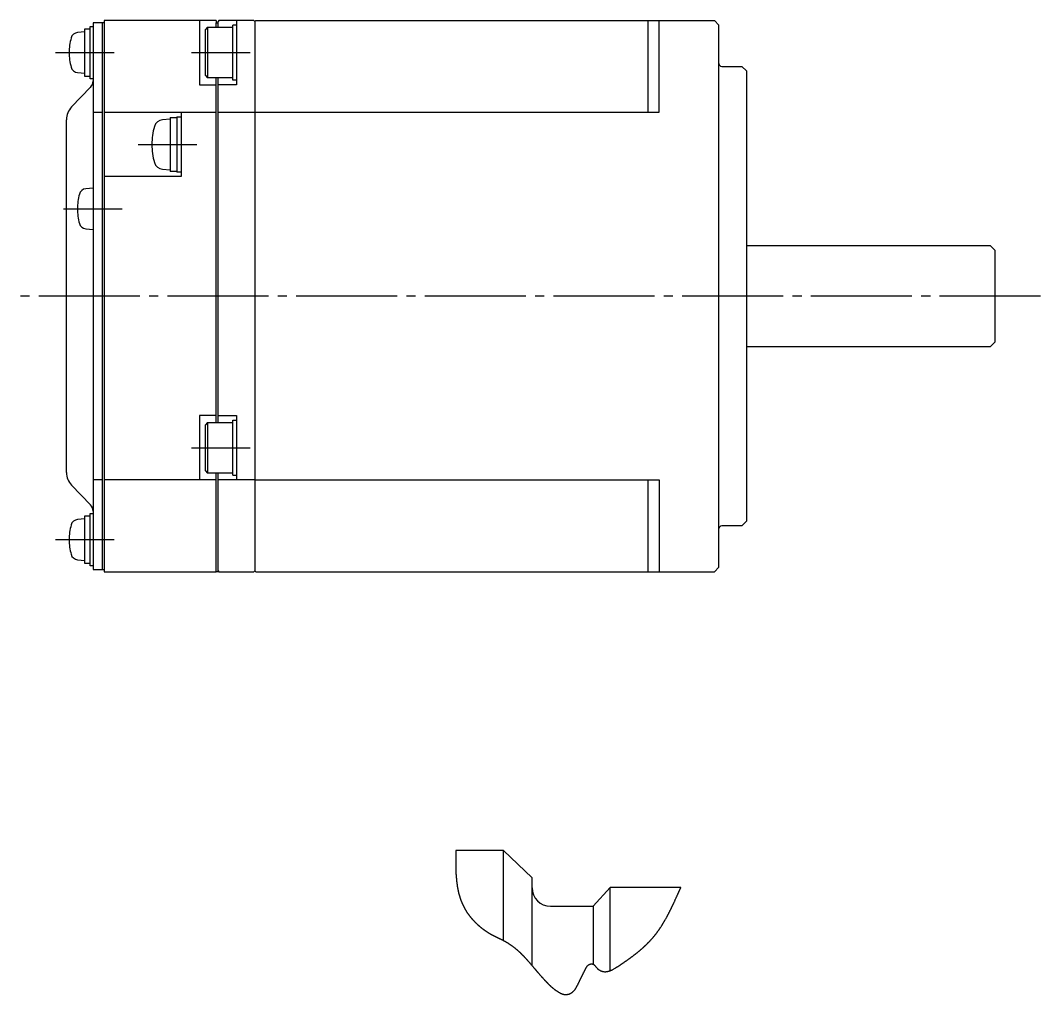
# Model space of a CAD drawing. Extents: x -187 to 230, y -170 to 124.
# Drawn here: x -62.4 to 48.6, y -169.5 to -63.5 of the extents above; entities that cross this region are included whole.
import ezdxf

# ---------------------------------------------------------------- set-up
doc = ezdxf.new("R2010")
doc.units = 0
doc.linetypes.add('DASH_CENTER', pattern=[14, 11, -1, 1, -1])
doc.layers.get('0').update_dxf_attribs({"linetype": 'CONTINUOUS'})

msp = doc.modelspace()

# ---------------------------------------------------------------- linework, layer by layer
at = {"color": 7, "linetype": 'CONTINUOUS'}
for p, q in [((-54.83, -64.16), (-54.53, -64.16)), ((-54.83, -69.86), (-54.83, -64.16)), ((-53.53, -63.76), (-54.53, -63.76)), ((-54.53, -63.76), (-54.53, -123.26)), ((-53.33, -63.76), (-53.53, -63.76)), ((-53.53, -63.76), (-53.53, -123.26)), ((-53.33, -63.51), (-53.33, -123.51)), ((-44.93, -63.51), (-53.33, -63.51)), ((-41.13, -63.51), (-44.93, -63.51)), ((-42.93, -63.51), (-42.93, -70.51)), ((-42.06, -64.26), (-42.31, -64.51)), ((-42.06, -64.26), (-39.31, -64.26)), ((-42.06, -64.26), (-42.06, -69.76)), ((-41.13, -63.51), (-41.13, -63.76)), ((-41.13, -64.26), (-41.13, -63.76)), ((-41.13, -63.76), (-40.93, -63.76)), ((-40.83, -63.51), (-40.93, -63.61)), ((-40.93, -64.26), (-40.93, -63.61)), ((-37.03, -63.51), (-40.83, -63.51)), ((-38.93, -64.01), (-39.31, -64.01)), ((-39.31, -70.01), (-39.31, -64.01)), ((-38.93, -63.51), (-38.93, -70.51)), ((-36.93, -63.61), (-37.03, -63.51)), ((-36.93, -63.61), (-36.83, -63.51)), ((-36.93, -63.61), (-36.93, -123.41)), ((-36.83, -63.51), (13.07, -63.51)), ((5.87, -73.51), (5.87, -63.51)), ((7.07, -73.51), (7.07, -63.51)), ((13.07, -63.51), (13.57, -64.01)), ((13.57, -123.01), (13.57, -64.01)), ((-55.43, -64.76), (-56.22, -64.83)), ((-55.43, -64.41), (-54.83, -64.41)), ((-55.43, -69.61), (-55.43, -64.41)), ((-42.31, -69.51), (-42.31, -64.51)), ((13.87, -68.51), (16.07, -68.51)), ((16.57, -69.01), (16.07, -68.51)), ((-56.22, -69.19), (-55.43, -69.26)), ((-54.83, -69.61), (-55.43, -69.61)), ((-54.53, -69.86), (-54.83, -69.86)), ((-42.31, -69.51), (-42.06, -69.76)), ((-39.31, -69.76), (-42.06, -69.76)), ((-41.13, -107.26), (-41.13, -69.76)), ((-40.93, -107.26), (-40.93, -69.76)), ((16.57, -69.01), (16.57, -118.01)), ((-56.87, -72.92), (-54.81, -70.79)), ((-42.93, -70.51), (-41.13, -70.51)), ((-38.93, -70.51), (-40.93, -70.51)), ((-38.93, -70.01), (-39.31, -70.01)), ((-57.43, -112.7), (-57.43, -74.31)), ((-54.53, -73.51), (-53.53, -73.51)), ((-53.33, -73.51), (-41.13, -73.51)), ((-46.13, -74.26), (-46.98, -74.33)), ((-46.13, -74.06), (-46.13, -79.96)), ((-46.13, -74.06), (-45.43, -74.06)), ((-45.43, -74.01), (-44.93, -74.01)), ((-45.43, -74.01), (-45.43, -80.01)), ((-44.93, -73.51), (-44.93, -80.51)), ((-40.93, -73.51), (-36.93, -73.51)), ((-36.93, -73.51), (7.07, -73.51)), ((-46.98, -79.68), (-46.13, -79.76)), ((-44.93, -80.51), (-53.33, -80.51)), ((-45.43, -79.96), (-46.13, -79.96)), ((-44.93, -80.01), (-45.43, -80.01)), ((-54.53, -81.76), (-55.32, -81.83)), ((-55.32, -86.19), (-54.53, -86.26)), ((16.57, -88.01), (43.07, -88.01)), ((43.07, -88.01), (43.57, -88.51)), ((43.57, -88.51), (43.57, -98.51)), ((43.57, -98.51), (43.07, -99.01)), ((43.07, -99.01), (16.57, -99.01)), ((-41.13, -106.51), (-42.93, -106.51)), ((-42.93, -106.51), (-42.93, -113.51)), ((-40.93, -106.51), (-38.93, -106.51)), ((-38.93, -106.51), (-38.93, -113.51)), ((-42.06, -107.26), (-42.31, -107.51)), ((-42.31, -112.51), (-42.31, -107.51)), ((-42.06, -107.26), (-39.31, -107.26)), ((-42.06, -107.26), (-42.06, -112.76)), ((-39.31, -107.01), (-38.93, -107.01)), ((-39.31, -113.01), (-39.31, -107.01)), ((-42.31, -112.51), (-42.06, -112.76)), ((-39.31, -112.76), (-42.06, -112.76)), ((-41.13, -123.51), (-41.13, -112.76)), ((-40.93, -123.41), (-40.93, -112.76)), ((-39.31, -113.01), (-38.93, -113.01)), ((-54.81, -116.22), (-56.87, -114.09)), ((-53.53, -113.51), (-54.53, -113.51)), ((-41.13, -113.51), (-53.33, -113.51)), ((-36.93, -113.51), (-40.93, -113.51)), ((-36.93, -113.51), (7.07, -113.51)), ((5.87, -123.51), (5.87, -113.51)), ((7.07, -113.51), (7.07, -123.51)), ((-55.43, -122.61), (-55.43, -117.41)), ((-55.43, -117.41), (-54.83, -117.41)), ((-54.83, -122.86), (-54.83, -117.16)), ((-54.83, -117.16), (-54.53, -117.16)), ((-55.43, -117.76), (-56.22, -117.83)), ((16.07, -118.51), (13.87, -118.51)), ((16.57, -118.01), (16.07, -118.51)), ((-56.22, -122.19), (-55.43, -122.26)), ((-54.83, -122.61), (-55.43, -122.61)), ((-54.53, -122.86), (-54.83, -122.86)), ((13.07, -123.51), (13.57, -123.01)), ((-54.53, -123.26), (-53.53, -123.26)), ((-53.53, -123.26), (-53.33, -123.26)), ((-53.33, -123.51), (-41.13, -123.51)), ((-40.93, -123.51), (-41.13, -123.51)), ((-40.93, -123.41), (-40.93, -123.51)), ((-40.93, -123.41), (-40.83, -123.51)), ((-40.83, -123.51), (-37.03, -123.51)), ((-37.03, -123.51), (-36.93, -123.41)), ((-36.93, -123.41), (-36.83, -123.51)), ((-36.83, -123.51), (13.07, -123.51)), ((-9.88, -153.82), (-15.05, -153.82)), ((-9.88, -163.62), (-9.88, -153.82)), ((-9.88, -153.82), (-6.76, -156.82)), ((-6.76, -166.36), (-6.76, -156.82)), ((-0.11, -159.89), (1.75, -157.86)), ((1.75, -166.9), (1.75, -157.86)), ((9.42, -157.86), (1.75, -157.86)), ((-4.76, -159.89), (-0.11, -159.89)), ((-0.11, -159.89), (-0.11, -166.21))]:
    msp.add_line(p, q, dxfattribs=at)
at = {"color": 1, "linetype": 'DASH_CENTER'}
for p, q in [((-58.63, -67.01), (-52.25, -67.01)), ((-43.81, -67.01), (-37.43, -67.01)), ((-49.63, -77.01), (-43.25, -77.01)), ((-57.73, -84.01), (-51.35, -84.01)), ((48.57, -93.51), (-62.43, -93.51)), ((-43.81, -110.01), (-37.43, -110.01)), ((-58.63, -120.01), (-52.25, -120.01))]:
    msp.add_line(p, q, dxfattribs=at)
at = {"color": 2}
msp.add_polyline3d([(-15.05, -153.82, 0), (-15.05, -153.86, 0), (-15.05, -153.9, 0), (-15.05, -153.94, 0), (-15.05, -153.98, 0), (-15.05, -154.02, 0), (-15.06, -154.06, 0), (-15.06, -154.1, 0), (-15.06, -154.14, 0), (-15.06, -154.18, 0), (-15.06, -154.22, 0), (-15.06, -154.26, 0), (-15.06, -154.3, 0), (-15.06, -154.34, 0), (-15.06, -154.38, 0), (-15.06, -154.43, 0), (-15.06, -154.47, 0), (-15.06, -154.51, 0), (-15.06, -154.55, 0), (-15.06, -154.59, 0), (-15.06, -154.63, 0), (-15.06, -154.67, 0), (-15.06, -154.71, 0), (-15.07, -154.75, 0), (-15.07, -154.79, 0), (-15.07, -154.83, 0), (-15.07, -154.87, 0), (-15.07, -154.91, 0), (-15.07, -154.95, 0), (-15.07, -154.99, 0), (-15.07, -155.03, 0), (-15.07, -155.07, 0), (-15.07, -155.11, 0), (-15.07, -155.16, 0), (-15.07, -155.19, 0), (-15.07, -155.24, 0), (-15.07, -155.28, 0), (-15.07, -155.32, 0), (-15.07, -155.36, 0), (-15.07, -155.4, 0), (-15.07, -155.44, 0), (-15.06, -155.48, 0), (-15.06, -155.52, 0), (-15.06, -155.56, 0), (-15.06, -155.6, 0), (-15.06, -155.64, 0), (-15.06, -155.68, 0), (-15.06, -155.72, 0), (-15.06, -155.76, 0), (-15.06, -155.8, 0), (-15.06, -155.84, 0), (-15.06, -155.88, 0), (-15.06, -155.92, 0), (-15.05, -155.97, 0), (-15.05, -156, 0), (-15.05, -156.05, 0), (-15.05, -156.09, 0), (-15.05, -156.13, 0), (-15.05, -156.17, 0), (-15.05, -156.21, 0), (-15.04, -156.25, 0), (-15.04, -156.29, 0), (-15.04, -156.33, 0), (-15.04, -156.37, 0), (-15.04, -156.41, 0), (-15.03, -156.45, 0), (-15.03, -156.49, 0), (-15.03, -156.53, 0), (-15.03, -156.57, 0), (-15.02, -156.61, 0), (-15.02, -156.65, 0), (-15.02, -156.69, 0), (-15.01, -156.73, 0), (-15.01, -156.78, 0), (-15.01, -156.81, 0), (-15, -156.85, 0), (-15, -156.9, 0), (-15, -156.94, 0), (-14.99, -156.98, 0), (-14.99, -157.02, 0), (-14.99, -157.06, 0), (-14.98, -157.1, 0), (-14.98, -157.14, 0), (-14.97, -157.18, 0), (-14.97, -157.22, 0), (-14.96, -157.26, 0), (-14.96, -157.3, 0), (-14.95, -157.34, 0), (-14.95, -157.38, 0), (-14.94, -157.42, 0), (-14.94, -157.46, 0), (-14.93, -157.5, 0), (-14.93, -157.54, 0), (-14.92, -157.58, 0), (-14.91, -157.62, 0), (-14.91, -157.66, 0), (-14.9, -157.7, 0), (-14.9, -157.74, 0), (-14.89, -157.78, 0), (-14.88, -157.82, 0), (-14.87, -157.86, 0), (-14.87, -157.9, 0), (-14.86, -157.94, 0), (-14.85, -157.98, 0), (-14.84, -158.02, 0), (-14.84, -158.06, 0), (-14.83, -158.1, 0), (-14.82, -158.14, 0), (-14.81, -158.18, 0), (-14.8, -158.22, 0), (-14.79, -158.26, 0), (-14.79, -158.3, 0), (-14.78, -158.34, 0), (-14.77, -158.38, 0), (-14.76, -158.42, 0), (-14.75, -158.46, 0), (-14.74, -158.5, 0), (-14.73, -158.54, 0), (-14.72, -158.57, 0), (-14.71, -158.61, 0), (-14.7, -158.65, 0), (-14.69, -158.69, 0), (-14.67, -158.73, 0), (-14.66, -158.77, 0), (-14.65, -158.81, 0), (-14.64, -158.85, 0), (-14.63, -158.89, 0), (-14.61, -158.93, 0), (-14.6, -158.97, 0), (-14.59, -159, 0), (-14.58, -159.04, 0), (-14.56, -159.08, 0), (-14.55, -159.12, 0), (-14.54, -159.16, 0), (-14.52, -159.2, 0), (-14.51, -159.23, 0), (-14.5, -159.27, 0), (-14.48, -159.31, 0), (-14.47, -159.35, 0), (-14.45, -159.39, 0), (-14.44, -159.42, 0), (-14.42, -159.46, 0), (-14.41, -159.5, 0), (-14.39, -159.54, 0), (-14.37, -159.57, 0), (-14.36, -159.61, 0), (-14.34, -159.65, 0), (-14.33, -159.69, 0), (-14.31, -159.72, 0), (-14.29, -159.76, 0), (-14.27, -159.79, 0), (-14.26, -159.83, 0), (-14.24, -159.87, 0), (-14.22, -159.91, 0), (-14.2, -159.94, 0), (-14.18, -159.98, 0), (-14.16, -160.01, 0), (-14.15, -160.05, 0), (-14.13, -160.08, 0), (-14.11, -160.12, 0), (-14.09, -160.16, 0), (-14.07, -160.19, 0), (-14.05, -160.23, 0), (-14.03, -160.26, 0), (-14.01, -160.3, 0), (-13.98, -160.33, 0), (-13.96, -160.37, 0), (-13.94, -160.4, 0), (-13.92, -160.43, 0), (-13.9, -160.47, 0), (-13.88, -160.5, 0), (-13.85, -160.54, 0), (-13.83, -160.57, 0), (-13.81, -160.6, 0), (-13.79, -160.64, 0), (-13.76, -160.67, 0), (-13.74, -160.71, 0), (-13.72, -160.74, 0), (-13.69, -160.77, 0), (-13.67, -160.8, 0), (-13.64, -160.84, 0), (-13.62, -160.87, 0), (-13.6, -160.9, 0), (-13.57, -160.93, 0), (-13.55, -160.97, 0), (-13.52, -161, 0), (-13.5, -161.03, 0), (-13.47, -161.06, 0), (-13.45, -161.09, 0), (-13.42, -161.12, 0), (-13.39, -161.16, 0), (-13.37, -161.19, 0), (-13.34, -161.22, 0), (-13.31, -161.25, 0), (-13.29, -161.28, 0), (-13.26, -161.31, 0), (-13.23, -161.34, 0), (-13.21, -161.37, 0), (-13.18, -161.4, 0), (-13.15, -161.43, 0), (-13.12, -161.46, 0), (-13.1, -161.49, 0), (-13.07, -161.52, 0), (-13.04, -161.55, 0), (-13.01, -161.58, 0), (-12.98, -161.61, 0), (-12.95, -161.64, 0), (-12.93, -161.67, 0), (-12.9, -161.7, 0), (-12.87, -161.72, 0), (-12.84, -161.75, 0), (-12.81, -161.78, 0), (-12.78, -161.81, 0), (-12.75, -161.84, 0), (-12.72, -161.87, 0), (-12.69, -161.89, 0), (-12.66, -161.92, 0), (-12.63, -161.95, 0), (-12.6, -161.97, 0), (-12.57, -162, 0), (-12.54, -162.03, 0), (-12.51, -162.06, 0), (-12.48, -162.08, 0), (-12.45, -162.11, 0), (-12.41, -162.13, 0), (-12.38, -162.16, 0), (-12.35, -162.19, 0), (-12.32, -162.21, 0), (-12.29, -162.24, 0), (-12.26, -162.26, 0), (-12.22, -162.29, 0), (-12.19, -162.31, 0), (-12.16, -162.34, 0), (-12.13, -162.36, 0), (-12.09, -162.39, 0), (-12.06, -162.41, 0), (-12.03, -162.43, 0), (-12, -162.46, 0), (-11.96, -162.48, 0), (-11.93, -162.51, 0), (-11.9, -162.53, 0), (-11.86, -162.55, 0), (-11.83, -162.57, 0), (-11.8, -162.6, 0), (-11.76, -162.62, 0), (-11.73, -162.64, 0), (-11.7, -162.67, 0), (-11.66, -162.69, 0), (-11.63, -162.71, 0), (-11.59, -162.73, 0), (-11.56, -162.75, 0), (-11.52, -162.78, 0), (-11.49, -162.8, 0), (-11.46, -162.82, 0), (-11.42, -162.84, 0), (-11.39, -162.86, 0), (-11.35, -162.88, 0), (-11.32, -162.9, 0), (-11.28, -162.92, 0), (-11.24, -162.94, 0), (-11.21, -162.96, 0), (-11.17, -162.98, 0), (-11.14, -163, 0), (-11.1, -163.02, 0), (-11.07, -163.04, 0), (-11.03, -163.06, 0), (-11, -163.07, 0), (-10.96, -163.09, 0), (-10.92, -163.11, 0), (-10.89, -163.13, 0), (-10.85, -163.15, 0), (-10.81, -163.16, 0), (-10.78, -163.18, 0), (-10.74, -163.2, 0), (-10.71, -163.22, 0), (-10.67, -163.24, 0), (-10.63, -163.25, 0), (-10.6, -163.27, 0), (-10.56, -163.29, 0), (-10.52, -163.31, 0), (-10.49, -163.32, 0), (-10.45, -163.34, 0), (-10.41, -163.36, 0), (-10.38, -163.38, 0), (-10.34, -163.39, 0), (-10.3, -163.41, 0), (-10.27, -163.43, 0), (-10.23, -163.45, 0), (-10.19, -163.46, 0), (-10.16, -163.48, 0), (-10.12, -163.5, 0), (-10.08, -163.52, 0), (-10.05, -163.53, 0), (-10.01, -163.55, 0), (-9.98, -163.57, 0), (-9.94, -163.59, 0), (-9.9, -163.61, 0), (-9.87, -163.63, 0), (-9.83, -163.65, 0), (-9.8, -163.67, 0), (-9.76, -163.69, 0), (-9.73, -163.71, 0), (-9.69, -163.72, 0), (-9.66, -163.75, 0), (-9.62, -163.77, 0), (-9.58, -163.79, 0), (-9.55, -163.81, 0), (-9.52, -163.83, 0), (-9.48, -163.85, 0), (-9.45, -163.87, 0), (-9.41, -163.89, 0), (-9.38, -163.91, 0), (-9.34, -163.94, 0), (-9.31, -163.96, 0), (-9.28, -163.98, 0), (-9.24, -164, 0), (-9.21, -164.02, 0), (-9.17, -164.05, 0), (-9.14, -164.07, 0), (-9.11, -164.09, 0), (-9.07, -164.12, 0), (-9.04, -164.14, 0), (-9.01, -164.16, 0), (-8.97, -164.19, 0), (-8.94, -164.21, 0), (-8.91, -164.24, 0), (-8.88, -164.26, 0), (-8.84, -164.28, 0), (-8.81, -164.31, 0), (-8.78, -164.33, 0), (-8.75, -164.36, 0), (-8.71, -164.38, 0), (-8.68, -164.41, 0), (-8.65, -164.43, 0), (-8.62, -164.46, 0), (-8.59, -164.49, 0), (-8.56, -164.51, 0), (-8.53, -164.54, 0), (-8.49, -164.56, 0), (-8.46, -164.59, 0), (-8.43, -164.62, 0), (-8.4, -164.64, 0), (-8.37, -164.67, 0), (-8.34, -164.69, 0), (-8.31, -164.72, 0), (-8.28, -164.75, 0), (-8.25, -164.78, 0), (-8.22, -164.8, 0), (-8.19, -164.83, 0), (-8.16, -164.86, 0), (-8.13, -164.89, 0), (-8.1, -164.91, 0), (-8.07, -164.94, 0), (-8.04, -164.97, 0), (-8.01, -165, 0), (-7.98, -165.03, 0), (-7.95, -165.05, 0), (-7.92, -165.08, 0), (-7.9, -165.11, 0), (-7.87, -165.14, 0), (-7.84, -165.17, 0), (-7.81, -165.2, 0), (-7.78, -165.23, 0), (-7.75, -165.25, 0), (-7.72, -165.28, 0), (-7.7, -165.31, 0), (-7.67, -165.34, 0), (-7.64, -165.37, 0), (-7.61, -165.4, 0), (-7.58, -165.43, 0), (-7.56, -165.46, 0), (-7.53, -165.49, 0), (-7.5, -165.52, 0), (-7.47, -165.55, 0), (-7.45, -165.58, 0), (-7.42, -165.61, 0), (-7.39, -165.64, 0), (-7.36, -165.67, 0), (-7.34, -165.7, 0), (-7.31, -165.73, 0), (-7.28, -165.76, 0), (-7.26, -165.79, 0), (-7.23, -165.82, 0), (-7.2, -165.85, 0), (-7.18, -165.88, 0), (-7.15, -165.91, 0), (-7.12, -165.94, 0), (-7.09, -165.97, 0), (-7.07, -166, 0), (-7.04, -166.03, 0), (-7.01, -166.06, 0), (-6.99, -166.09, 0), (-6.96, -166.12, 0), (-6.94, -166.16, 0), (-6.91, -166.19, 0), (-6.88, -166.22, 0), (-6.86, -166.25, 0), (-6.83, -166.28, 0), (-6.8, -166.31, 0), (-6.78, -166.34, 0), (-6.75, -166.37, 0), (-6.72, -166.4, 0), (-6.7, -166.43, 0), (-6.67, -166.46, 0), (-6.65, -166.49, 0), (-6.62, -166.52, 0), (-6.59, -166.56, 0), (-6.57, -166.59, 0), (-6.54, -166.62, 0), (-6.51, -166.65, 0), (-6.49, -166.68, 0), (-6.46, -166.71, 0), (-6.44, -166.74, 0), (-6.41, -166.77, 0), (-6.38, -166.8, 0), (-6.36, -166.83, 0), (-6.33, -166.86, 0), (-6.31, -166.9, 0), (-6.28, -166.93, 0), (-6.25, -166.96, 0), (-6.23, -166.99, 0), (-6.2, -167.02, 0), (-6.17, -167.05, 0), (-6.15, -167.08, 0), (-6.12, -167.11, 0), (-6.09, -167.14, 0), (-6.07, -167.17, 0), (-6.04, -167.2, 0), (-6.02, -167.23, 0), (-5.99, -167.26, 0), (-5.96, -167.29, 0), (-5.94, -167.33, 0), (-5.91, -167.36, 0), (-5.88, -167.39, 0), (-5.86, -167.42, 0), (-5.83, -167.45, 0), (-5.8, -167.48, 0), (-5.78, -167.51, 0), (-5.75, -167.54, 0), (-5.72, -167.57, 0), (-5.7, -167.6, 0), (-5.67, -167.63, 0), (-5.64, -167.66, 0), (-5.61, -167.69, 0), (-5.59, -167.72, 0), (-5.56, -167.75, 0), (-5.53, -167.78, 0), (-5.51, -167.81, 0), (-5.48, -167.84, 0), (-5.45, -167.87, 0), (-5.42, -167.9, 0), (-5.4, -167.93, 0), (-5.37, -167.96, 0), (-5.34, -167.99, 0), (-5.31, -168.02, 0), (-5.28, -168.05, 0), (-5.26, -168.08, 0), (-5.23, -168.11, 0), (-5.2, -168.14, 0), (-5.17, -168.17, 0), (-5.14, -168.2, 0), (-5.12, -168.22, 0), (-5.09, -168.25, 0), (-5.06, -168.28, 0), (-5.03, -168.31, 0), (-5, -168.34, 0), (-4.97, -168.37, 0), (-4.95, -168.4, 0), (-4.92, -168.42, 0), (-4.89, -168.45, 0), (-4.86, -168.48, 0), (-4.83, -168.51, 0), (-4.8, -168.53, 0), (-4.77, -168.56, 0), (-4.74, -168.59, 0), (-4.71, -168.62, 0), (-4.68, -168.65, 0), (-4.65, -168.67, 0), (-4.62, -168.7, 0), (-4.59, -168.72, 0), (-4.56, -168.75, 0), (-4.53, -168.78, 0), (-4.5, -168.8, 0), (-4.47, -168.83, 0), (-4.44, -168.85, 0), (-4.41, -168.88, 0), (-4.37, -168.91, 0), (-4.34, -168.93, 0), (-4.31, -168.96, 0), (-4.28, -168.98, 0), (-4.25, -169, 0), (-4.21, -169.03, 0), (-4.18, -169.05, 0), (-4.15, -169.08, 0), (-4.11, -169.1, 0), (-4.08, -169.12, 0), (-4.04, -169.15, 0), (-4.01, -169.17, 0), (-3.97, -169.19, 0), (-3.94, -169.21, 0), (-3.9, -169.24, 0), (-3.87, -169.26, 0), (-3.83, -169.28, 0), (-3.79, -169.3, 0), (-3.76, -169.32, 0), (-3.72, -169.34, 0), (-3.68, -169.36, 0), (-3.65, -169.38, 0), (-3.61, -169.39, 0), (-3.57, -169.41, 0), (-3.53, -169.42, 0), (-3.49, -169.44, 0), (-3.45, -169.45, 0), (-3.42, -169.46, 0), (-3.38, -169.47, 0), (-3.34, -169.48, 0), (-3.3, -169.49, 0), (-3.26, -169.5, 0), (-3.22, -169.5, 0), (-3.18, -169.51, 0), (-3.14, -169.51, 0), (-3.1, -169.51, 0), (-3.06, -169.51, 0), (-3.02, -169.51, 0), (-2.98, -169.5, 0), (-2.94, -169.5, 0), (-2.9, -169.49, 0), (-2.86, -169.48, 0), (-2.82, -169.47, 0), (-2.78, -169.46, 0), (-2.74, -169.45, 0), (-2.7, -169.43, 0), (-2.66, -169.42, 0), (-2.62, -169.4, 0), (-2.59, -169.38, 0), (-2.55, -169.36, 0), (-2.51, -169.34, 0), (-2.48, -169.32, 0), (-2.44, -169.29, 0), (-2.41, -169.27, 0), (-2.37, -169.25, 0), (-2.34, -169.22, 0), (-2.31, -169.19, 0), (-2.28, -169.17, 0), (-2.25, -169.14, 0), (-2.22, -169.11, 0), (-2.19, -169.08, 0), (-2.17, -169.05, 0), (-2.14, -169.02, 0), (-2.11, -168.99, 0), (-2.09, -168.95, 0), (-2.07, -168.92, 0), (-2.04, -168.89, 0), (-2.02, -168.85, 0), (-2, -168.82, 0), (-1.98, -168.78, 0), (-1.96, -168.75, 0), (-1.94, -168.71, 0), (-1.92, -168.68, 0), (-1.9, -168.64, 0), (-1.88, -168.61, 0), (-1.86, -168.57, 0), (-1.84, -168.53, 0), (-1.82, -168.5, 0), (-1.8, -168.46, 0), (-1.78, -168.43, 0), (-1.76, -168.39, 0), (-1.75, -168.35, 0), (-1.73, -168.32, 0), (-1.71, -168.28, 0), (-1.69, -168.24, 0), (-1.67, -168.21, 0), (-1.66, -168.17, 0), (-1.64, -168.13, 0), (-1.62, -168.1, 0), (-1.6, -168.06, 0), (-1.59, -168.02, 0), (-1.57, -167.99, 0), (-1.55, -167.95, 0), (-1.53, -167.91, 0), (-1.52, -167.88, 0), (-1.5, -167.84, 0), (-1.48, -167.81, 0), (-1.46, -167.77, 0), (-1.45, -167.73, 0), (-1.43, -167.7, 0), (-1.41, -167.66, 0), (-1.39, -167.62, 0), (-1.38, -167.59, 0), (-1.36, -167.55, 0), (-1.34, -167.52, 0), (-1.32, -167.48, 0), (-1.31, -167.44, 0), (-1.29, -167.41, 0), (-1.27, -167.37, 0), (-1.25, -167.34, 0), (-1.24, -167.3, 0), (-1.22, -167.27, 0), (-1.2, -167.23, 0), (-1.18, -167.19, 0), (-1.16, -167.16, 0), (-1.15, -167.12, 0), (-1.13, -167.09, 0), (-1.11, -167.05, 0), (-1.09, -167.01, 0), (-1.07, -166.97, 0), (-1.06, -166.94, 0), (-1.04, -166.9, 0), (-1.02, -166.86, 0), (-1, -166.83, 0), (-0.98, -166.79, 0), (-0.96, -166.75, 0), (-0.95, -166.71, 0), (-0.93, -166.67, 0), (-0.91, -166.64, 0), (-0.89, -166.6, 0), (-0.87, -166.56, 0), (-0.85, -166.53, 0), (-0.82, -166.49, 0), (-0.8, -166.46, 0), (-0.78, -166.42, 0), (-0.75, -166.39, 0), (-0.72, -166.36, 0), (-0.7, -166.33, 0), (-0.67, -166.31, 0), (-0.63, -166.28, 0), (-0.6, -166.26, 0), (-0.56, -166.24, 0), (-0.53, -166.22, 0), (-0.49, -166.21, 0), (-0.45, -166.2, 0), (-0.41, -166.19, 0), (-0.36, -166.18, 0), (-0.32, -166.18, 0), (-0.28, -166.18, 0), (-0.24, -166.18, 0), (-0.2, -166.19, 0), (-0.16, -166.2, 0), (-0.12, -166.21, 0), (-0.08, -166.23, 0), (-0.05, -166.25, 0), (-0.02, -166.27, 0), (0.01, -166.3, 0), (0.04, -166.32, 0), (0.07, -166.35, 0), (0.1, -166.38, 0), (0.13, -166.42, 0), (0.15, -166.45, 0), (0.18, -166.48, 0), (0.21, -166.51, 0), (0.23, -166.55, 0), (0.26, -166.58, 0), (0.29, -166.61, 0), (0.32, -166.64, 0), (0.34, -166.67, 0), (0.37, -166.7, 0), (0.4, -166.73, 0), (0.43, -166.75, 0), (0.46, -166.78, 0), (0.49, -166.8, 0), (0.53, -166.83, 0), (0.56, -166.85, 0), (0.6, -166.87, 0), (0.63, -166.89, 0), (0.67, -166.91, 0), (0.7, -166.92, 0), (0.74, -166.94, 0), (0.78, -166.95, 0), (0.82, -166.96, 0), (0.86, -166.98, 0), (0.9, -166.99, 0), (0.94, -166.99, 0), (0.98, -167, 0), (1.02, -167.01, 0), (1.06, -167.01, 0), (1.11, -167.02, 0), (1.15, -167.02, 0), (1.19, -167.02, 0), (1.23, -167.02, 0), (1.27, -167.02, 0), (1.31, -167.01, 0), (1.35, -167.01, 0), (1.39, -167, 0), (1.43, -167, 0), (1.47, -166.99, 0), (1.51, -166.98, 0), (1.55, -166.97, 0), (1.59, -166.96, 0), (1.63, -166.95, 0), (1.67, -166.94, 0), (1.71, -166.92, 0), (1.75, -166.91, 0), (1.78, -166.89, 0), (1.82, -166.88, 0), (1.86, -166.86, 0), (1.9, -166.84, 0), (1.93, -166.82, 0), (1.97, -166.81, 0), (2.01, -166.79, 0), (2.04, -166.77, 0), (2.08, -166.75, 0), (2.11, -166.73, 0), (2.15, -166.71, 0), (2.19, -166.69, 0), (2.22, -166.67, 0), (2.26, -166.65, 0), (2.29, -166.63, 0), (2.33, -166.61, 0), (2.36, -166.59, 0), (2.4, -166.56, 0), (2.43, -166.54, 0), (2.47, -166.52, 0), (2.5, -166.5, 0), (2.53, -166.48, 0), (2.57, -166.46, 0), (2.6, -166.44, 0), (2.64, -166.41, 0), (2.67, -166.39, 0), (2.7, -166.37, 0), (2.74, -166.35, 0), (2.77, -166.32, 0), (2.81, -166.3, 0), (2.84, -166.28, 0), (2.87, -166.26, 0), (2.91, -166.23, 0), (2.94, -166.21, 0), (2.97, -166.19, 0), (3.01, -166.17, 0), (3.04, -166.14, 0), (3.07, -166.12, 0), (3.11, -166.1, 0), (3.14, -166.07, 0), (3.17, -166.05, 0), (3.21, -166.03, 0), (3.24, -166.01, 0), (3.27, -165.98, 0), (3.31, -165.96, 0), (3.34, -165.94, 0), (3.37, -165.91, 0), (3.41, -165.89, 0), (3.44, -165.87, 0), (3.47, -165.84, 0), (3.51, -165.82, 0), (3.54, -165.8, 0), (3.57, -165.78, 0), (3.6, -165.75, 0), (3.64, -165.73, 0), (3.67, -165.71, 0), (3.7, -165.68, 0), (3.74, -165.66, 0), (3.77, -165.63, 0), (3.8, -165.61, 0), (3.84, -165.59, 0), (3.87, -165.56, 0), (3.9, -165.54, 0), (3.93, -165.51, 0), (3.97, -165.49, 0), (4, -165.47, 0), (4.03, -165.44, 0), (4.06, -165.42, 0), (4.1, -165.4, 0), (4.13, -165.37, 0), (4.16, -165.35, 0), (4.19, -165.32, 0), (4.23, -165.3, 0), (4.26, -165.27, 0), (4.29, -165.25, 0), (4.32, -165.22, 0), (4.36, -165.2, 0), (4.39, -165.17, 0), (4.42, -165.15, 0), (4.45, -165.12, 0), (4.48, -165.1, 0), (4.52, -165.07, 0), (4.55, -165.05, 0), (4.58, -165.02, 0), (4.61, -165, 0), (4.64, -164.97, 0), (4.67, -164.95, 0), (4.71, -164.92, 0), (4.74, -164.9, 0), (4.77, -164.87, 0), (4.8, -164.84, 0), (4.83, -164.82, 0), (4.86, -164.79, 0), (4.89, -164.77, 0), (4.92, -164.74, 0), (4.96, -164.72, 0), (4.99, -164.69, 0), (5.02, -164.66, 0), (5.05, -164.64, 0), (5.08, -164.61, 0), (5.11, -164.58, 0), (5.14, -164.56, 0), (5.17, -164.53, 0), (5.2, -164.5, 0), (5.23, -164.48, 0), (5.26, -164.45, 0), (5.29, -164.42, 0), (5.32, -164.4, 0), (5.35, -164.37, 0), (5.38, -164.34, 0), (5.41, -164.31, 0), (5.44, -164.29, 0), (5.47, -164.26, 0), (5.5, -164.23, 0), (5.53, -164.2, 0), (5.56, -164.18, 0), (5.59, -164.15, 0), (5.62, -164.12, 0), (5.65, -164.09, 0), (5.68, -164.06, 0), (5.71, -164.03, 0), (5.74, -164, 0), (5.77, -163.98, 0), (5.79, -163.95, 0), (5.82, -163.92, 0), (5.85, -163.89, 0), (5.88, -163.86, 0), (5.91, -163.83, 0), (5.94, -163.8, 0), (5.97, -163.77, 0), (5.99, -163.75, 0), (6.02, -163.72, 0), (6.05, -163.69, 0), (6.08, -163.66, 0), (6.1, -163.63, 0), (6.13, -163.6, 0), (6.16, -163.57, 0), (6.19, -163.54, 0), (6.21, -163.51, 0), (6.24, -163.48, 0), (6.27, -163.45, 0), (6.29, -163.42, 0), (6.32, -163.39, 0), (6.35, -163.36, 0), (6.37, -163.32, 0), (6.4, -163.29, 0), (6.43, -163.26, 0), (6.45, -163.23, 0), (6.48, -163.2, 0), (6.5, -163.17, 0), (6.53, -163.14, 0), (6.56, -163.11, 0), (6.58, -163.08, 0), (6.61, -163.04, 0), (6.63, -163.01, 0), (6.66, -162.98, 0), (6.68, -162.95, 0), (6.71, -162.92, 0), (6.73, -162.88, 0), (6.76, -162.85, 0), (6.78, -162.82, 0), (6.8, -162.79, 0), (6.83, -162.75, 0), (6.85, -162.72, 0), (6.88, -162.69, 0), (6.9, -162.66, 0), (6.92, -162.62, 0), (6.95, -162.59, 0), (6.97, -162.56, 0), (6.99, -162.53, 0), (7.02, -162.49, 0), (7.04, -162.46, 0), (7.06, -162.43, 0), (7.09, -162.39, 0), (7.11, -162.36, 0), (7.13, -162.32, 0), (7.16, -162.29, 0), (7.18, -162.26, 0), (7.2, -162.22, 0), (7.22, -162.19, 0), (7.24, -162.16, 0), (7.27, -162.12, 0), (7.29, -162.09, 0), (7.31, -162.05, 0), (7.33, -162.02, 0), (7.35, -161.99, 0), (7.38, -161.95, 0), (7.4, -161.92, 0), (7.42, -161.88, 0), (7.44, -161.85, 0), (7.46, -161.81, 0), (7.48, -161.78, 0), (7.5, -161.74, 0), (7.52, -161.71, 0), (7.54, -161.67, 0), (7.57, -161.64, 0), (7.59, -161.6, 0), (7.61, -161.57, 0), (7.63, -161.53, 0), (7.65, -161.5, 0), (7.67, -161.46, 0), (7.69, -161.43, 0), (7.71, -161.39, 0), (7.73, -161.36, 0), (7.75, -161.32, 0), (7.77, -161.29, 0), (7.79, -161.25, 0), (7.81, -161.22, 0), (7.83, -161.18, 0), (7.85, -161.14, 0), (7.87, -161.11, 0), (7.89, -161.07, 0), (7.91, -161.04, 0), (7.92, -161, 0), (7.94, -160.97, 0), (7.96, -160.93, 0), (7.98, -160.89, 0), (8, -160.86, 0), (8.02, -160.82, 0), (8.04, -160.79, 0), (8.06, -160.75, 0), (8.08, -160.71, 0), (8.1, -160.68, 0), (8.11, -160.64, 0), (8.13, -160.61, 0), (8.15, -160.57, 0), (8.17, -160.53, 0), (8.19, -160.5, 0), (8.21, -160.46, 0), (8.23, -160.43, 0), (8.24, -160.39, 0), (8.26, -160.35, 0), (8.28, -160.32, 0), (8.3, -160.28, 0), (8.32, -160.24, 0), (8.33, -160.21, 0), (8.35, -160.17, 0), (8.37, -160.13, 0), (8.39, -160.1, 0), (8.41, -160.06, 0), (8.42, -160.03, 0), (8.44, -159.99, 0), (8.46, -159.95, 0), (8.48, -159.92, 0), (8.49, -159.88, 0), (8.51, -159.84, 0), (8.53, -159.81, 0), (8.55, -159.77, 0), (8.57, -159.73, 0), (8.58, -159.7, 0), (8.6, -159.66, 0), (8.62, -159.62, 0), (8.63, -159.59, 0), (8.65, -159.55, 0), (8.67, -159.51, 0), (8.69, -159.48, 0), (8.7, -159.44, 0), (8.72, -159.4, 0), (8.74, -159.37, 0), (8.76, -159.33, 0), (8.77, -159.29, 0), (8.79, -159.26, 0), (8.81, -159.22, 0), (8.82, -159.18, 0), (8.84, -159.15, 0), (8.86, -159.11, 0), (8.87, -159.07, 0), (8.89, -159.04, 0), (8.91, -159, 0), (8.92, -158.96, 0), (8.94, -158.93, 0), (8.96, -158.89, 0), (8.98, -158.85, 0), (8.99, -158.82, 0), (9.01, -158.78, 0), (9.03, -158.74, 0), (9.04, -158.71, 0), (9.06, -158.67, 0), (9.08, -158.63, 0), (9.09, -158.59, 0), (9.11, -158.56, 0), (9.13, -158.52, 0), (9.14, -158.48, 0), (9.16, -158.45, 0), (9.17, -158.41, 0), (9.19, -158.37, 0), (9.21, -158.34, 0), (9.22, -158.3, 0), (9.24, -158.26, 0), (9.26, -158.22, 0), (9.27, -158.19, 0), (9.29, -158.15, 0), (9.31, -158.11, 0), (9.32, -158.08, 0), (9.34, -158.04, 0), (9.36, -158, 0), (9.37, -157.97, 0), (9.39, -157.93, 0), (9.41, -157.89, 0), (9.42, -157.85, 0)], dxfattribs=at)
at = {"color": 7, "linetype": 'CONTINUOUS'}
for centre, radius, start, end in [((-51.13, -67.01), 6, 164.5573, 180), ((-56.15, -65.62), 0.8, 95, 164.5573), ((-51.13, -67.01), 6, 180, 195.4427), ((-56.15, -68.39), 0.8, 195.4427, 265), ((13.87, -68.21), 0.3, 180, 270), ((-55.53, -70.1), 1, 315.971, 0), ((-55.43, -74.31), 2, 135.971, 180), ((-46.89, -75.33), 1, 95, 163.743), ((-41.13, -77.01), 7, 163.743, 180), ((-41.13, -77.01), 7, 180, 196.257), ((-46.89, -78.69), 1, 196.257, 265), ((-55.25, -82.62), 0.8, 95, 164.5573), ((-50.23, -84.01), 6, 164.5573, 180), ((-50.23, -84.01), 6, 180, 195.4427), ((-55.25, -85.39), 0.8, 195.4427, 265), ((-55.43, -112.7), 2, 180, 224.029), ((-55.53, -116.92), 1, 360, 44.029), ((-51.13, -120.01), 6, 164.5573, 180), ((-56.15, -118.62), 0.8, 95, 164.5573), ((13.87, -118.81), 0.3, 90, 180), ((-51.13, -120.01), 6, 180, 195.4427), ((-56.15, -121.39), 0.8, 195.4427, 265), ((-4.76, -157.89), 2, 180, 270)]:
    msp.add_arc(centre, radius, start, end, dxfattribs=at)

doc.saveas('drawing.dxf')
